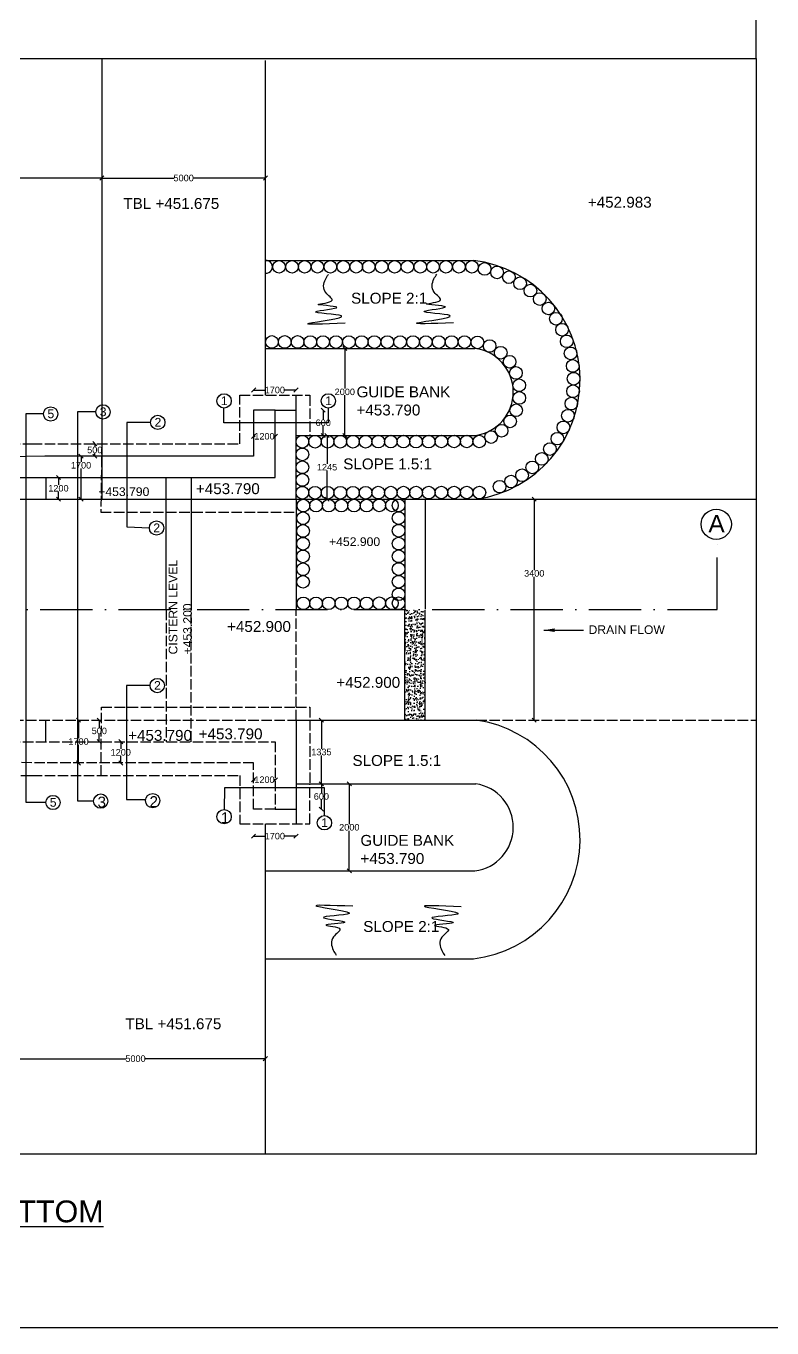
# Model space of a CAD drawing. Header units: millimetres. Extents: x 5124 to 3346086, y 2311 to 45968935.
# Drawn here: x 3296055 to 3313183, y 45924010 to 45953924 of the extents above; entities that cross this region are included whole.
import ezdxf

# ---------------------------------------------------------------- set-up
doc = ezdxf.new("R2010")
doc.units = ezdxf.units.MM
doc.header["$MEASUREMENT"] = 0
doc.linetypes.add('ACAD_ISO02W100', pattern=[15, 12, -3])
doc.linetypes.add('ACAD_ISO10W100', pattern=[18, 12, -3, 0, -3])
for name, color, linetype in [('DIMENSION', 7, 'Continuous'), ('DRAWING', 7, 'Continuous'), ('TEXT', 7, 'Continuous')]:
    doc.layers.add(name, color=color, linetype=linetype)
doc.styles.get("Standard").update_dxf_attribs({"font": 'arial.ttf', "height": 150})
doc.dimstyles.get("Standard").update_dxf_attribs({"dimtxt": 200, "dimasz": 110, "dimexe": 0.18, "dimexo": 0.0625, "dimgap": 0.09, "dimtad": 0, "dimtih": 1, "dimtoh": 1, "dimdec": 0, "dimzin": 0, "dimdsep": 46, "dimtxsty": 'Standard', "dimblk": 'OBLIQUE', "dimcen": 0.09, "dimse1": 1, "dimse2": 1, "dimadec": 0, "dimazin": 0, "dimtfac": 1, "dimtdec": 0, "dimtofl": 0, "dimtmove": 0, "dimatfit": 3, "dimfxl": 1, "dimtolj": 1, "dimtzin": 0, "dimarcsym": 0})

# ---------------------------------------------------------------- blocks, each defined once
blk = doc.blocks.new('_Oblique')
at = {"color": 0, "linetype": 'ByBlock', "lineweight": -2}
blk.add_line((-0.5, -0.5), (0.5, 0.5), dxfattribs=at)
blk = doc.blocks.new('*D78')
at = {"layer": 'Defpoints', "color": 0, "transparency": 16777216}
for p in [(3290283, 45950432), (3297794, 45950432), (3297794, 45950432)]:
    blk.add_point(p, dxfattribs=at)
at = {"layer": 'DIMENSION', "color": 0, "lineweight": -2, "transparency": 16777216}
for p, q in [((3290283, 45950432), (3293813, 45950432)), ((3297794, 45950432), (3294263, 45950432))]:
    blk.add_line(p, q, dxfattribs=at)
at = {"layer": 'DIMENSION', "color": 0, "lineweight": -2, "transparency": 16777216, "xscale": 95, "yscale": 95, "zscale": 95, "rotation": 180}
blk.add_blockref('_Oblique', (3290283, 45950432), dxfattribs=at)
at = {"layer": 'DIMENSION', "color": 0, "lineweight": -2, "transparency": 16777216, "xscale": 95, "yscale": 95, "zscale": 95}
blk.add_blockref('_Oblique', (3297794, 45950432), dxfattribs=at)
at = {"layer": 'DIMENSION', "color": 0, "transparency": 16777216, "insert": (3294038, 45950432), "char_height": 150, "attachment_point": 5}
blk.add_mtext('\\A1;6225', dxfattribs=at)
blk = doc.blocks.new('*D79')
at = {"layer": 'Defpoints', "color": 0, "transparency": 16777216}
for p in [(3297794, 45950432), (3301553, 45950432), (3301553, 45950432)]:
    blk.add_point(p, dxfattribs=at)
at = {"layer": 'TEXT', "color": 0, "lineweight": -2, "transparency": 16777216}
for p, q in [((3297794, 45950432), (3299450, 45950432)), ((3301553, 45950432), (3299898, 45950432))]:
    blk.add_line(p, q, dxfattribs=at)
at = {"layer": 'TEXT', "color": 0, "lineweight": -2, "transparency": 16777216, "xscale": 95, "yscale": 95, "zscale": 95, "rotation": 180}
blk.add_blockref('_Oblique', (3297794, 45950432), dxfattribs=at)
at = {"layer": 'TEXT', "color": 0, "lineweight": -2, "transparency": 16777216, "xscale": 95, "yscale": 95, "zscale": 95}
blk.add_blockref('_Oblique', (3301553, 45950432), dxfattribs=at)
at = {"layer": 'TEXT', "color": 0, "transparency": 16777216, "insert": (3299674, 45950432), "char_height": 150, "attachment_point": 5}
blk.add_mtext('\\A1;5000', dxfattribs=at)
blk = doc.blocks.new('*D87')
at = {"layer": 'Defpoints', "color": 0, "transparency": 16777216}
for p in [(3297318, 45944039), (3297318, 45944039), (3297318, 45943055)]:
    blk.add_point(p, dxfattribs=at)
at = {"layer": 'DIMENSION', "color": 0, "lineweight": -2, "transparency": 16777216}
for p, q in [((3297318, 45944039), (3297318, 45943908)), ((3297318, 45943055), (3297318, 45943755))]:
    blk.add_line(p, q, dxfattribs=at)
at = {"layer": 'DIMENSION', "color": 0, "lineweight": -2, "transparency": 16777216, "xscale": 95, "yscale": 95, "zscale": 95}
for p, rotation in [((3297318, 45944039), 90), ((3297318, 45943055), 270)]:
    blk.add_blockref('_Oblique', p, dxfattribs=dict(at, rotation=rotation))
at = {"layer": 'DIMENSION', "color": 0, "transparency": 16777216, "insert": (3297318, 45943831), "char_height": 150, "attachment_point": 5}
blk.add_mtext('\\A1;1700', dxfattribs=at)
blk = doc.blocks.new('*D88')
at = {"layer": 'Defpoints', "color": 0, "transparency": 16777216}
for p in [(3297634, 45944327), (3297634, 45944327), (3297634, 45944039)]:
    blk.add_point(p, dxfattribs=at)
at = {"layer": 'DIMENSION', "color": 0, "lineweight": -2, "transparency": 16777216}
for p, q in [((3297634, 45944327), (3297634, 45944260)), ((3297634, 45944039), (3297634, 45944106))]:
    blk.add_line(p, q, dxfattribs=at)
at = {"layer": 'DIMENSION', "color": 0, "lineweight": -2, "transparency": 16777216, "xscale": 95, "yscale": 95, "zscale": 95}
for p, rotation in [((3297634, 45944327), 90), ((3297634, 45944039), 270)]:
    blk.add_blockref('_Oblique', p, dxfattribs=dict(at, rotation=rotation))
at = {"layer": 'DIMENSION', "color": 0, "transparency": 16777216, "insert": (3297634, 45944183), "char_height": 150, "attachment_point": 5}
blk.add_mtext('\\A1;500', dxfattribs=at)
blk = doc.blocks.new('*D89')
at = {"layer": 'Defpoints', "color": 0, "transparency": 16777216}
for p in [(3301280, 45944498), (3301779, 45944498), (3301779, 45944498)]:
    blk.add_point(p, dxfattribs=at)
at = {"layer": 'DIMENSION', "color": 0, "lineweight": -2, "transparency": 16777216}
for p, q in [((3301280, 45944498), (3301313, 45944498)), ((3301779, 45944498), (3301746, 45944498))]:
    blk.add_line(p, q, dxfattribs=at)
at = {"layer": 'DIMENSION', "color": 0, "lineweight": -2, "transparency": 16777216, "xscale": 95, "yscale": 95, "zscale": 95, "rotation": 180}
blk.add_blockref('_Oblique', (3301280, 45944498), dxfattribs=at)
at = {"layer": 'DIMENSION', "color": 0, "lineweight": -2, "transparency": 16777216, "xscale": 95, "yscale": 95, "zscale": 95}
blk.add_blockref('_Oblique', (3301779, 45944498), dxfattribs=at)
at = {"layer": 'DIMENSION', "color": 0, "transparency": 16777216, "insert": (3301530, 45944498), "char_height": 150, "attachment_point": 5}
blk.add_mtext('\\A1;1200', dxfattribs=at)
blk = doc.blocks.new('*D90')
at = {"layer": 'Defpoints', "color": 0, "transparency": 16777216}
for p in [(3301281, 45945561), (3301281, 45945439), (3302255, 45945439)]:
    blk.add_point(p, dxfattribs=at)
at = {"layer": 'DIMENSION', "color": 0, "lineweight": -2, "transparency": 16777216}
for p, q in [((3301281, 45945561), (3301551, 45945561)), ((3302255, 45945561), (3301985, 45945561))]:
    blk.add_line(p, q, dxfattribs=at)
at = {"layer": 'DIMENSION', "color": 0, "lineweight": -2, "transparency": 16777216, "xscale": 95, "yscale": 95, "zscale": 95, "rotation": 180}
blk.add_blockref('_Oblique', (3301281, 45945561), dxfattribs=at)
at = {"layer": 'DIMENSION', "color": 0, "lineweight": -2, "transparency": 16777216, "xscale": 95, "yscale": 95, "zscale": 95}
blk.add_blockref('_Oblique', (3302255, 45945561), dxfattribs=at)
at = {"layer": 'DIMENSION', "color": 0, "transparency": 16777216, "insert": (3301768, 45945561), "char_height": 150, "attachment_point": 5}
blk.add_mtext('\\A1;1700', dxfattribs=at)
blk = doc.blocks.new('*D91')
at = {"layer": 'Defpoints', "color": 0, "transparency": 16777216}
for p in [(3302255, 45945099), (3302879, 45945099), (3302869, 45944518)]:
    blk.add_point(p, dxfattribs=at)
at = {"layer": 'DIMENSION', "color": 0, "lineweight": -2, "transparency": 16777216}
for p, q in [((3302879, 45945099), (3302879, 45944885)), ((3302879, 45944518), (3302879, 45944732))]:
    blk.add_line(p, q, dxfattribs=at)
at = {"layer": 'DIMENSION', "color": 0, "lineweight": -2, "transparency": 16777216, "xscale": 95, "yscale": 95, "zscale": 95}
for p, rotation in [((3302879, 45945099), 90), ((3302879, 45944518), 270)]:
    blk.add_blockref('_Oblique', p, dxfattribs=dict(at, rotation=rotation))
at = {"layer": 'DIMENSION', "color": 0, "transparency": 16777216, "insert": (3302879, 45944808), "char_height": 150, "attachment_point": 5}
blk.add_mtext('\\A1;600', dxfattribs=at)
blk = doc.blocks.new('*D92')
at = {"layer": 'Defpoints', "color": 0, "transparency": 16777216}
for p in [(3303375, 45946517), (3303396, 45946517), (3303396, 45944518)]:
    blk.add_point(p, dxfattribs=at)
at = {"layer": 'DIMENSION', "color": 0, "lineweight": -2, "transparency": 16777216}
for p, q in [((3303375, 45946517), (3303375, 45945594)), ((3303375, 45944518), (3303375, 45945441))]:
    blk.add_line(p, q, dxfattribs=at)
at = {"layer": 'DIMENSION', "color": 0, "lineweight": -2, "transparency": 16777216, "xscale": 95, "yscale": 95, "zscale": 95}
for p, rotation in [((3303375, 45946517), 90), ((3303375, 45944518), 270)]:
    blk.add_blockref('_Oblique', p, dxfattribs=dict(at, rotation=rotation))
at = {"layer": 'DIMENSION', "color": 0, "transparency": 16777216, "insert": (3303375, 45945518), "char_height": 150, "attachment_point": 5}
blk.add_mtext('\\A1;2000', dxfattribs=at)
blk = doc.blocks.new('*D93')
at = {"layer": 'Defpoints', "color": 0, "transparency": 16777216}
for p in [(3302843, 45944518), (3302967, 45944518), (3302843, 45943055)]:
    blk.add_point(p, dxfattribs=at)
at = {"layer": 'DIMENSION', "color": 0, "lineweight": -2, "transparency": 16777216}
for p, q in [((3302967, 45944518), (3302967, 45943863)), ((3302967, 45943055), (3302967, 45943710))]:
    blk.add_line(p, q, dxfattribs=at)
at = {"layer": 'DIMENSION', "color": 0, "lineweight": -2, "transparency": 16777216, "xscale": 95, "yscale": 95, "zscale": 95}
for p, rotation in [((3302967, 45944518), 90), ((3302967, 45943055), 270)]:
    blk.add_blockref('_Oblique', p, dxfattribs=dict(at, rotation=rotation))
at = {"layer": 'DIMENSION', "color": 0, "transparency": 16777216, "insert": (3302967, 45943787), "char_height": 150, "attachment_point": 5}
blk.add_mtext('\\A1;1245', dxfattribs=at)
blk = doc.blocks.new('*D94')
at = {"layer": 'Defpoints', "color": 0, "transparency": 16777216}
for p in [(3307725, 45943055), (3307725, 45937975), (3307725, 45937975)]:
    blk.add_point(p, dxfattribs=at)
at = {"layer": 'DIMENSION', "color": 0, "lineweight": -2, "transparency": 16777216}
for p, q in [((3307725, 45943055), (3307725, 45941425)), ((3307725, 45937975), (3307725, 45941272))]:
    blk.add_line(p, q, dxfattribs=at)
at = {"layer": 'DIMENSION', "color": 0, "lineweight": -2, "transparency": 16777216, "xscale": 95, "yscale": 95, "zscale": 95}
for p, rotation in [((3307725, 45943055), 90), ((3307725, 45937975), 270)]:
    blk.add_blockref('_Oblique', p, dxfattribs=dict(at, rotation=rotation))
at = {"layer": 'DIMENSION', "color": 0, "transparency": 16777216, "insert": (3307725, 45941348), "char_height": 150, "attachment_point": 5}
blk.add_mtext('\\A1;3400', dxfattribs=at)
blk = doc.blocks.new('*D95')
at = {"layer": 'Defpoints', "color": 0, "transparency": 16777216}
for p in [(3297018, 45937975), (3297018, 45937480), (3297737, 45937480)]:
    blk.add_point(p, dxfattribs=at)
at = {"layer": 'DIMENSION', "color": 0, "lineweight": -2, "transparency": 16777216}
for p, q in [((3297737, 45937975), (3297737, 45937804)), ((3297737, 45937480), (3297737, 45937651))]:
    blk.add_line(p, q, dxfattribs=at)
at = {"layer": 'DIMENSION', "color": 0, "lineweight": -2, "transparency": 16777216, "xscale": 95, "yscale": 95, "zscale": 95}
for p, rotation in [((3297737, 45937975), 90), ((3297737, 45937480), 270)]:
    blk.add_blockref('_Oblique', p, dxfattribs=dict(at, rotation=rotation))
at = {"layer": 'DIMENSION', "color": 0, "transparency": 16777216, "insert": (3297737, 45937728), "char_height": 150, "attachment_point": 5}
blk.add_mtext('\\A1;500', dxfattribs=at)
blk = doc.blocks.new('*D96')
at = {"layer": 'Defpoints', "color": 0, "transparency": 16777216}
for p in [(3297260, 45937975), (3297260, 45936991), (3297260, 45936991)]:
    blk.add_point(p, dxfattribs=at)
at = {"layer": 'DIMENSION', "color": 0, "lineweight": -2, "transparency": 16777216}
for p, q in [((3297260, 45937975), (3297260, 45937560)), ((3297260, 45936991), (3297260, 45937406))]:
    blk.add_line(p, q, dxfattribs=at)
at = {"layer": 'DIMENSION', "color": 0, "lineweight": -2, "transparency": 16777216, "xscale": 95, "yscale": 95, "zscale": 95}
for p, rotation in [((3297260, 45937975), 90), ((3297260, 45936991), 270)]:
    blk.add_blockref('_Oblique', p, dxfattribs=dict(at, rotation=rotation))
at = {"layer": 'DIMENSION', "color": 0, "transparency": 16777216, "insert": (3297260, 45937483), "char_height": 150, "attachment_point": 5}
blk.add_mtext('\\A1;1700', dxfattribs=at)
blk = doc.blocks.new('*D97')
at = {"layer": 'Defpoints', "color": 0, "transparency": 16777216}
for p in [(3301280, 45936606), (3301779, 45936606), (3301779, 45936606)]:
    blk.add_point(p, dxfattribs=at)
at = {"layer": 'TEXT', "color": 0, "lineweight": -2, "transparency": 16777216}
for p, q in [((3301280, 45936606), (3301313, 45936606)), ((3301779, 45936606), (3301746, 45936606))]:
    blk.add_line(p, q, dxfattribs=at)
at = {"layer": 'TEXT', "color": 0, "lineweight": -2, "transparency": 16777216, "xscale": 95, "yscale": 95, "zscale": 95, "rotation": 180}
blk.add_blockref('_Oblique', (3301280, 45936606), dxfattribs=at)
at = {"layer": 'TEXT', "color": 0, "lineweight": -2, "transparency": 16777216, "xscale": 95, "yscale": 95, "zscale": 95}
blk.add_blockref('_Oblique', (3301779, 45936606), dxfattribs=at)
at = {"layer": 'TEXT', "color": 0, "transparency": 16777216, "insert": (3301530, 45936606), "char_height": 150, "attachment_point": 5}
blk.add_mtext('\\A1;1200', dxfattribs=at)
blk = doc.blocks.new('*D98')
at = {"layer": 'Defpoints', "color": 0, "transparency": 16777216}
for p in [(3301280, 45935931), (3302255, 45935931), (3302255, 45935310)]:
    blk.add_point(p, dxfattribs=at)
at = {"layer": 'DIMENSION', "color": 0, "lineweight": -2, "transparency": 16777216}
for p, q in [((3301280, 45935310), (3301551, 45935310)), ((3302255, 45935310), (3301984, 45935310))]:
    blk.add_line(p, q, dxfattribs=at)
at = {"layer": 'DIMENSION', "color": 0, "lineweight": -2, "transparency": 16777216, "xscale": 95, "yscale": 95, "zscale": 95, "rotation": 180}
blk.add_blockref('_Oblique', (3301280, 45935310), dxfattribs=at)
at = {"layer": 'DIMENSION', "color": 0, "lineweight": -2, "transparency": 16777216, "xscale": 95, "yscale": 95, "zscale": 95}
blk.add_blockref('_Oblique', (3302255, 45935310), dxfattribs=at)
at = {"layer": 'DIMENSION', "color": 0, "transparency": 16777216, "insert": (3301768, 45935310), "char_height": 150, "attachment_point": 5}
blk.add_mtext('\\A1;1700', dxfattribs=at)
blk = doc.blocks.new('*D99')
at = {"layer": 'Defpoints', "color": 0, "transparency": 16777216}
for p in [(3302255, 45936512), (3302837, 45936512), (3302255, 45935931)]:
    blk.add_point(p, dxfattribs=at)
at = {"layer": 'DIMENSION', "color": 0, "lineweight": -2, "transparency": 16777216}
for p, q in [((3302837, 45936512), (3302837, 45936298)), ((3302837, 45935931), (3302837, 45936145))]:
    blk.add_line(p, q, dxfattribs=at)
at = {"layer": 'DIMENSION', "color": 0, "lineweight": -2, "transparency": 16777216, "xscale": 95, "yscale": 95, "zscale": 95}
for p, rotation in [((3302837, 45936512), 90), ((3302837, 45935931), 270)]:
    blk.add_blockref('_Oblique', p, dxfattribs=dict(at, rotation=rotation))
at = {"layer": 'DIMENSION', "color": 0, "transparency": 16777216, "insert": (3302837, 45936222), "char_height": 150, "attachment_point": 5}
blk.add_mtext('\\A1;600', dxfattribs=at)
blk = doc.blocks.new('*D100')
at = {"layer": 'Defpoints', "color": 0, "transparency": 16777216}
for p in [(3302837, 45937975), (3302837, 45937975), (3302837, 45936512)]:
    blk.add_point(p, dxfattribs=at)
at = {"layer": 'DIMENSION', "color": 0, "lineweight": -2, "transparency": 16777216}
for p, q in [((3302837, 45937975), (3302837, 45937320)), ((3302837, 45936512), (3302837, 45937167))]:
    blk.add_line(p, q, dxfattribs=at)
at = {"layer": 'DIMENSION', "color": 0, "lineweight": -2, "transparency": 16777216, "xscale": 95, "yscale": 95, "zscale": 95}
for p, rotation in [((3302837, 45937975), 90), ((3302837, 45936512), 270)]:
    blk.add_blockref('_Oblique', p, dxfattribs=dict(at, rotation=rotation))
at = {"layer": 'DIMENSION', "color": 0, "transparency": 16777216, "insert": (3302837, 45937243), "char_height": 150, "attachment_point": 5}
blk.add_mtext('\\A1;1335', dxfattribs=at)
blk = doc.blocks.new('*D101')
at = {"layer": 'Defpoints', "color": 0, "transparency": 16777216}
for p in [(3303478, 45936512), (3303653, 45936512), (3303497, 45934513)]:
    blk.add_point(p, dxfattribs=at)
at = {"layer": 'DIMENSION', "color": 0, "lineweight": -2, "transparency": 16777216}
for p, q in [((3303478, 45936512), (3303478, 45935589)), ((3303478, 45934513), (3303478, 45935436))]:
    blk.add_line(p, q, dxfattribs=at)
at = {"layer": 'DIMENSION', "color": 0, "lineweight": -2, "transparency": 16777216, "xscale": 95, "yscale": 95, "zscale": 95}
for p, rotation in [((3303478, 45936512), 90), ((3303478, 45934513), 270)]:
    blk.add_blockref('_Oblique', p, dxfattribs=dict(at, rotation=rotation))
at = {"layer": 'DIMENSION', "color": 0, "transparency": 16777216, "insert": (3303478, 45935513), "char_height": 150, "attachment_point": 5}
blk.add_mtext('\\A1;2000', dxfattribs=at)
blk = doc.blocks.new('*D119')
at = {"layer": 'Defpoints', "color": 0, "transparency": 16777216}
for p in [(3295588, 45930197), (3301549, 45930197), (3301549, 45930197)]:
    blk.add_point(p, dxfattribs=at)
at = {"layer": 'DIMENSION', "color": 0, "lineweight": -2, "transparency": 16777216}
for p, q in [((3295588, 45930197), (3298345, 45930197)), ((3301549, 45930197), (3298793, 45930197))]:
    blk.add_line(p, q, dxfattribs=at)
at = {"layer": 'DIMENSION', "color": 0, "lineweight": -2, "transparency": 16777216, "xscale": 95, "yscale": 95, "zscale": 95, "rotation": 180}
blk.add_blockref('_Oblique', (3295588, 45930197), dxfattribs=at)
at = {"layer": 'DIMENSION', "color": 0, "lineweight": -2, "transparency": 16777216, "xscale": 95, "yscale": 95, "zscale": 95}
blk.add_blockref('_Oblique', (3301549, 45930197), dxfattribs=at)
at = {"layer": 'DIMENSION', "color": 0, "transparency": 16777216, "insert": (3298569, 45930197), "char_height": 150, "attachment_point": 5}
blk.add_mtext('\\A1;5000', dxfattribs=at)
blk = doc.blocks.new('*D120')
at = {"layer": 'Defpoints', "color": 0, "transparency": 16777216}
for p in [(3296799, 45943550), (3296799, 45943550), (3296799, 45943055)]:
    blk.add_point(p, dxfattribs=at)
at = {"layer": 'DIMENSION', "color": 0, "lineweight": -2, "transparency": 16777216}
for p, q in [((3296799, 45943550), (3296799, 45943379)), ((3296799, 45943055), (3296799, 45943226))]:
    blk.add_line(p, q, dxfattribs=at)
at = {"layer": 'DIMENSION', "color": 0, "lineweight": -2, "transparency": 16777216, "xscale": 95, "yscale": 95, "zscale": 95}
for p, rotation in [((3296799, 45943550), 90), ((3296799, 45943055), 270)]:
    blk.add_blockref('_Oblique', p, dxfattribs=dict(at, rotation=rotation))
at = {"layer": 'DIMENSION', "color": 0, "transparency": 16777216, "insert": (3296799, 45943303), "char_height": 150, "attachment_point": 5}
blk.add_mtext('\\A1;1200', dxfattribs=at)
blk = doc.blocks.new('*D122')
at = {"layer": 'Defpoints', "color": 0, "transparency": 16777216}
for p in [(3298096, 45937480), (3298096, 45936991), (3298230, 45936991)]:
    blk.add_point(p, dxfattribs=at)
at = {"layer": 'TEXT', "color": 0, "lineweight": -2, "transparency": 16777216}
for p, q in [((3298230, 45937480), (3298230, 45937313)), ((3298230, 45936991), (3298230, 45937159))]:
    blk.add_line(p, q, dxfattribs=at)
at = {"layer": 'TEXT', "color": 0, "lineweight": -2, "transparency": 16777216, "xscale": 95, "yscale": 95, "zscale": 95}
for p, rotation in [((3298230, 45937480), 90), ((3298230, 45936991), 270)]:
    blk.add_blockref('_Oblique', p, dxfattribs=dict(at, rotation=rotation))
at = {"layer": 'TEXT', "color": 0, "transparency": 16777216, "insert": (3298230, 45937236), "char_height": 150, "attachment_point": 5}
blk.add_mtext('\\A1;1200', dxfattribs=at)

msp = doc.modelspace()

# ---------------------------------------------------------------- hatches: boundary and pattern name
at = {"layer": 'TEXT'}
h = msp.add_hatch(dxfattribs=at)
h.set_pattern_fill('AR-CONC', color=256, scale=25, style=0)
h.set_pattern_definition([(50, (0, 0), (179.31504565, -15.68803375), [18.75, -206.25]), (355, (0, 0), (-34.6878334, 188.0480334), [15, -165]), (100.4514, (14.94, -1.3), (144.6273454, 172.3598855), [15.9350475, -175.285528]), (46.1842, (0, 50), (266.8102622, -41.3797536), [28.125, -309.375]), (96.6356, (22.23, 46.55), (233.6656764, 243.5294677), [23.902572, -262.92825]), (351.1842, (0, 50), (233.6654863, 243.5296502), [22.5, -247.5]), (21, (25, 37.5), (149.22676303, -100.65472267), [18.75, -206.25]), (326, (25, 37.5), (60.828833, 181.28751126), [15, -165]), (71.4514, (37.44, 29.11), (210.05565715, 80.6326242), [15.9350475, -175.285528]), (37.5, (0, 0), (3.03996383, 83.22346346), [0, -163, 0, -167.5, 0, -165.625]), (7.5, (0, 0), (65.76738436, 98.60292797), [0, -95.5, 0, -159.25, 0, -63.125]), (327.5, (-55.75, 0), (133.45560904, -5.63871793), [0, -62.5, 0, -195, 0, -258.75]), (317.5, (-80.75, 0), (145.79654234, 25.02624558), [0, -81.25, 0, -129.5, 0, -183.75])])
h.paths.add_polyline_path([(3305219.4, 45940503.8), (3304755.1, 45940503.8), (3304755.1, 45937974.6), (3305219.4, 45937974.6)])

# ---------------------------------------------------------------- linework, layer by layer
at = {"layer": 'DIMENSION'}
for p, q in [((3298915.2, 45944817.2), (3298366.8, 45944817.2)), ((3298366.8, 45944817.2), (3298366.8, 45942418.8)), ((3298366.8, 45942418.8), (3298886.8, 45942397.9))]:
    msp.add_line(p, q, dxfattribs=at)
for points in [[(3312823.9, 45953181.5), (3312823.9, 45967422.7), (3264670.7, 45967422.7), (3264670.7, 45953189.9)], [(3296508.9, 45936082.8), (3296057.4, 45936082.8), (3296057.4, 45945019.3), (3296455.8, 45945019.3)], [(3297656.5, 45945058.5), (3297234.2, 45945058.5), (3297234.2, 45936124.6), (3297603.2, 45936124.6)], [(3302996.3, 45945146.4), (3302996.3, 45944806.8), (3300593.3, 45944806.8), (3300599.5, 45945146.6)], [(3298903.5, 45938770.8), (3298360.1, 45938770.8), (3298360.1, 45936153.1), (3298786.4, 45936153.1)], [(3302906.7, 45935780.9), (3302906.7, 45936418.2), (3300610.6, 45936418.2), (3300605.2, 45935921.2)]]:
    msp.add_lwpolyline(points, dxfattribs=at)
for centre, radius in [((3300602.5, 45945310.9), 164.4), ((3302996.3, 45945310.7), 164.4), ((3296620.2, 45945010.8), 164.4), ((3297820.9, 45945058.5), 164.4), ((3299079.6, 45944817.2), 164.4), ((3299051.1, 45942391.2), 164.4), ((3311904.9, 45942476.1), 347.7), ((3299067.9, 45938770.8), 164.4), ((3296673.3, 45936083.2), 164.4), ((3302906.7, 45935616.5), 164.4)]:
    msp.add_circle(centre, radius, dxfattribs=at)
at = {"layer": 'DRAWING'}
msp.add_line((3302255.3, 45944518), (3302255.3, 45945439.2), dxfattribs=at)
msp.add_lwpolyline([(3264109.7, 45968935), (3345870.9, 45968935), (3345870.9, 45924009.6), (3264109.7, 45924009.6)], close=True, dxfattribs=at)
for points in [[(3290282.7, 45953181.5), (3312823.9, 45953181.5), (3312823.9, 45928005), (3264670.7, 45928005), (3264670.7, 45953189.9), (3290282.7, 45953181.5)], [(3297794.1, 45953181.5), (3297794.1, 45943055.5)], [(3301553.3, 45945439.2), (3301553.3, 45948536.9), (3301553.3, 45953135.1)], [(3290282.7, 45943549.6), (3301779.4, 45943549.6), (3301779.4, 45945098.9), (3301279.8, 45945098.9), (3301279.8, 45944038.8), (3296489.4, 45944038.8), (3290282.7, 45943930.7)], [(3301779.4, 45945098.9), (3302255.3, 45945098.9)], [(3302255.3, 45943055.5), (3302255.3, 45944518), (3306379.9, 45944518)], [(3296508.9, 45943549.6), (3296508.9, 45943055.5)], [(3299275, 45940515), (3299275, 45943549.6)], [(3299843, 45943549.6), (3299843, 45940508.1)], [(3283458.8, 45940515), (3283458.8, 45943055.5), (3302255.3, 45943055.5), (3302255.3, 45940515)], [(3302255.3, 45943055.5), (3304755.1, 45943055.5), (3304755.1, 45940515)], [(3304755.1, 45943055.5), (3306394.9, 45943055.5)], [(3305219.4, 45943055.5), (3305219.4, 45940526.3)], [(3306394.9, 45943055.5), (3312823.9, 45943055.5)], [(3296508.9, 45937480.5), (3296508.9, 45937974.6)], [(3302255.3, 45937974.6), (3302255.3, 45936512.1), (3306379.9, 45936512.1)], [(3302255.3, 45936512.1), (3302255.3, 45935590.9)], [(3301779.4, 45935931.2), (3302255.3, 45935931.2)], [(3301549.4, 45935590.9), (3301549.4, 45932603.3), (3301549.4, 45928005)], [(3301549.4, 45934513.1), (3306362.3, 45934513.1)], [(3301549.4, 45932493.2), (3306330.2, 45932493.2)]]:
    msp.add_lwpolyline(points, dxfattribs=at)
at = {"layer": 'DRAWING', "linetype": 'ACAD_ISO02W100', "ltscale": 20}
for points in [[(3290282.7, 45944236.2), (3296183.1, 45944327), (3300963.9, 45944327), (3300963.9, 45945439.2), (3302568.6, 45945439.2), (3302568.6, 45944518)], [(3297794.1, 45944327), (3297772.8, 45942754), (3302255.3, 45942754)], [(3283458.8, 45940515), (3283458.8, 45937974.6), (3302255.3, 45937974.6), (3302255.3, 45940515)], [(3299275, 45940515), (3299275, 45937480.5)], [(3299843, 45937480.5), (3299843, 45940521.9)], [(3297778.8, 45936703.1), (3297787.6, 45938276.1), (3302255.3, 45938276.1)], [(3302255.3, 45938276.1), (3302568.6, 45938276.1), (3302568.6, 45936512.1)], [(3306394.9, 45937974.6), (3312823.9, 45937974.6)], [(3290282.7, 45937480.5), (3301779.4, 45937480.5), (3301779.4, 45935931.2), (3301279.8, 45935931.2), (3301279.8, 45936991.3), (3296489.4, 45936991.3), (3290282.7, 45937099.4)], [(3290239.8, 45936793.9), (3296183.1, 45936703.1), (3300963.9, 45936703.1), (3300963.9, 45935590.9), (3302568.6, 45935590.9), (3302568.6, 45936512.1)]]:
    msp.add_lwpolyline(points, dxfattribs=at)
at = {"layer": 'DRAWING', "linetype": 'ACAD_ISO10W100', "ltscale": 100}
msp.add_lwpolyline([(3265779.2, 45940515), (3311922.8, 45940515), (3311922.8, 45942128.8)], dxfattribs=at)
at = {"layer": 'DRAWING'}
for centre in [(3308222.1, 45947198.9), (3308365.2, 45946946.9), (3308472.6, 45946679.4), (3308559.4, 45946401.9), (3308608.8, 45946114), (3308629.3, 45945820.9), (3307381.1, 45945379.1), (3308616.9, 45945531.5), (3307309.8, 45945095.7), (3308576.9, 45945249.5), (3307172.2, 45944840.4), (3308498.7, 45944970.5), (3306974.4, 45944625.6), (3308393.4, 45944703.2), (3302400.4, 45944372.9), (3302690.6, 45944372.9), (3302980.9, 45944372.9), (3303271.1, 45944372.9), (3303561.3, 45944372.9), (3303851.5, 45944372.9), (3304141.8, 45944375.9), (3304432, 45944375.9), (3304722.3, 45944375.9), (3305012.5, 45944375.9), (3305302.7, 45944375.9), (3305593, 45944378.5), (3305883.2, 45944378.5), (3306173.4, 45944378.5), (3306463.6, 45944378.5), (3306735.3, 45944479), (3308083.4, 45944203.2), (3308256.2, 45944443.1), (3302400.4, 45944081), (3307895.9, 45943978), (3302400.4, 45943786.8), (3307444.6, 45943602.5), (3307678.5, 45943783.5), (3302400.4, 45943494.8), (3306930.3, 45943340.7), (3307193.7, 45943458.6), (3302400.4, 45943200.6), (3302690.6, 45943200.6), (3302980.9, 45943200.6), (3303271.1, 45943200.6), (3303561.3, 45943200.6), (3303851.5, 45943200.6), (3304141.8, 45943203.6), (3304432, 45943203.6), (3304722.3, 45943203.6), (3305012.5, 45943203.6), (3305302.7, 45943203.6), (3305593, 45943206.3), (3305883.2, 45943206.3), (3306173.4, 45943206.3), (3306464.7, 45943206), (3302425.2, 45942906.4), (3302715.5, 45942906.4), (3303005.7, 45942906.4), (3303295.9, 45942906.4), (3303586.1, 45942906.4), (3303876.4, 45942906.4), (3304166.6, 45942909.4), (3304456.8, 45942909.4), (3304610, 45942909.4), (3302415.6, 45942616.2), (3304610, 45942619.2), (3302415.6, 45942324.3), (3304610, 45942327.3), (3302415.6, 45942030), (3304610, 45942033), (3302415.6, 45941738.1), (3304610, 45941741), (3302415.6, 45941443.9), (3304610, 45941446.9), (3302415.6, 45941153.7), (3304610, 45941156.6)]:
    msp.add_circle(centre, 145.1, dxfattribs=at)
for centre, radius, start, end in [((3306014, 45945792.1), 2763, 277.92413, 83.42874), ((3306235.4, 45945516.3), 1008.7, 278.23243, 82.77744), ((3306014, 45935238), 2763, 276.57126, 82.07587), ((3306235.4, 45935513.8), 1008.7, 277.22256, 81.76757)]:
    msp.add_arc(centre, radius, start, end, dxfattribs=at)
for points in [[(3303558.9, 45933699.1), (3302735.8, 45933699.1), (3303476.6, 45933530.9), (3302885.2, 45933435.4), (3303372.1, 45933331), (3302942, 45933265.3), (3303261.6, 45933172.8), (3303115.2, 45932996.8), (3303109.4, 45932691.2), (3303178.1, 45932577.8)], [(3306049.9, 45933689.5), (3305226.8, 45933689.5), (3305967.7, 45933521.3), (3305376.3, 45933425.9), (3305863.1, 45933321.4), (3305433, 45933255.8), (3305752.6, 45933163.3), (3305606.3, 45932987.3), (3305600.4, 45932681.6), (3305669.2, 45932568.3)]]:
    msp.add_spline(points, degree=3, dxfattribs=at)
at = {"layer": 'TEXT'}
msp.add_line((3301553.3, 45946517), (3306362.3, 45946517), dxfattribs=at)
for points in [[(3301553.3, 45948536.9), (3306330.2, 45948536.9)], [(3302255.3, 45937974.6), (3304755.1, 45937974.6), (3304755.1, 45940515)], [(3305219.4, 45937974.6), (3305219.4, 45940503.8)], [(3304755.1, 45937974.6), (3306394.9, 45937974.6)]]:
    msp.add_lwpolyline(points, dxfattribs=at)
for centre, radius in [((3301865.8, 45948391.9), 145.1), ((3302162.8, 45948391.9), 145.1), ((3302453, 45948391.9), 145.1), ((3302747.7, 45948391.9), 145.1), ((3303044.7, 45948391.9), 145.1), ((3303339.1, 45948391.9), 145.1), ((3303636.1, 45948391.9), 145.1), ((3303925.6, 45948391.9), 145.1), ((3304222.5, 45948391.9), 145.1), ((3304517, 45948391.9), 145.1), ((3304813.9, 45948391.9), 145.1), ((3305106.7, 45948391.9), 145.1), ((3305403.6, 45948391.9), 145.1), ((3305698.1, 45948391.9), 145.1), ((3305995, 45948391.9), 145.1), ((3306295.6, 45948391.9), 145.1), ((3306586.2, 45948344.3), 145.1), ((3306870.3, 45948264.1), 145.1), ((3307141.8, 45948153.5), 145.1), ((3307399.2, 45948013.3), 145.1), ((3307636.1, 45947846.5), 145.1), ((3307852.5, 45947650.5), 145.1), ((3308050.1, 45947434), 145.1), ((3301699.8, 45946666.4), 145.1), ((3301994.5, 45946666.4), 145.1), ((3302291.4, 45946666.4), 145.1), ((3302581.6, 45946662.1), 145.1), ((3302876.3, 45946662.1), 145.1), ((3303173.3, 45946662.1), 145.1), ((3303467.7, 45946662.1), 145.1), ((3303764.6, 45946662.1), 145.1), ((3304054.2, 45946662.1), 145.1), ((3304351.1, 45946662.1), 145.1), ((3304645.6, 45946662.1), 145.1), ((3304942.5, 45946662.1), 145.1), ((3305235.3, 45946662.1), 145.1), ((3305532.2, 45946662.1), 145.1), ((3305826.7, 45946662.1), 145.1), ((3306123.6, 45946662.1), 145.1), ((3306421.4, 45946655.1), 145.1), ((3306701.6, 45946572.2), 145.1), ((3306955.3, 45946418), 145.1), ((3307159, 45946209.6), 145.1), ((3307303.2, 45945952.7), 145.1), ((3307379.4, 45945670.8), 145.1), ((3302425.2, 45940660.1), 145.1), ((3302715.5, 45940660.1), 145.1), ((3303005.7, 45940660.1), 145.1), ((3303295.9, 45940660.1), 145.1), ((3303586.1, 45940660.1), 145.1), ((3303876.4, 45940660.1), 145.1), ((3304166.6, 45940663.1), 145.1), ((3304456.8, 45940663.1), 145.1), ((3304610, 45940866.4), 145.1), ((3304610, 45940663.1), 145.1), ((3297770, 45936114.5), 164.4), ((3298963.8, 45936125.6), 164.4), ((3300603.4, 45935756.8), 164.4)]:
    msp.add_circle(centre, radius, dxfattribs=at)
msp.add_arc((3301571.1, 45948391.9), 145.1, 262.96321, 97.03679, dxfattribs=at)
for points in [[(3303379.9, 45947095.9), (3302556.9, 45947095.9), (3303297.7, 45947264.1), (3302706.3, 45947359.6), (3303193.2, 45947464), (3302763, 45947529.6), (3303082.6, 45947622.1), (3302936.3, 45947798.1), (3302930.5, 45948103.8), (3302999.2, 45948217.2)], [(3305871, 45947105.4), (3305047.9, 45947105.4), (3305788.8, 45947273.6), (3305197.4, 45947369.1), (3305684.2, 45947473.5), (3305254.1, 45947539.1), (3305573.7, 45947631.6), (3305427.3, 45947807.7), (3305421.5, 45948113.3), (3305490.2, 45948226.7)]]:
    msp.add_spline(points, degree=3, dxfattribs=at)

# ---------------------------------------------------------------- texts
at = {"layer": 'TEXT', "color": 7}
msp.add_text('%%UHALF PLAN AT TOP AND HALF PLAN AT BOTTOM', height=501.297, dxfattribs=at).set_placement((3281340.3, 45926437.6))
at = {"layer": 'TEXT', "attachment_point": 1}
for s, insert, char_height, width in [('TBL +451.675', (3298288.7, 45949972.4), 250, 2756.689), (' +452.983', (3308858.3, 45950000.3), 250, 2756.689), ('SLOPE 2:1', (3303519.2, 45947795.6), 250, 2756.689), ('GUIDE BANK +453.790', (3303643.2, 45945643.3), 250, 2756.689), ('1', (3300529, 45945413.9), 200, 4502.224), ('1', (3302922.8, 45945413.7), 200, 4502.224), ('5', (3296546.7, 45945113.8), 200, 4502.224), ('3', (3297747.4, 45945161.5), 200, 4502.224), ('2', (3299006.1, 45944920.2), 200, 4502.224), ('SLOPE 1.5:1', (3303338.6, 45943988), 250, 2756.689), ('+453.790', (3297713.4, 45943325.2), 200, 4502.224), ('+453.790', (3299956.1, 45943418.9), 250, 2756.689), ('A', (3311725.3, 45942690.8), 400, 377.806), ('2', (3298977.6, 45942494.2), 200, 4502.224), ('+452.900', (3303013.4, 45942176.5), 200, 4502.224), ('+452.900', (3300671.3, 45940252.8), 250, 2756.689), ('DRAIN FLOW', (3308971.5, 45940154.4), 200, 4502.224), ('+452.900', (3303180, 45938968.3), 250, 2756.689), ('2', (3298994.4, 45938873.8), 200, 4502.224), ('+453.790', (3298399.1, 45937750.2), 250, 2756.689), ('+453.790', (3300018.6, 45937785.3), 250, 2756.689), ('SLOPE 1.5:1', (3303550.4, 45937173.6), 250, 2756.689), ('5', (3296599.8, 45936186.2), 200, 4502.224), ('3', (3297696.6, 45936217.5), 250, 2756.689), ('2', (3298890.3, 45936228.6), 250, 2756.689), ('1', (3300530, 45935859.8), 250, 2756.689), ('1', (3302833.2, 45935719.5), 200, 4502.224), ('GUIDE BANK +453.790', (3303733.4, 45935337.9), 250, 2756.689), ('SLOPE 2:1', (3303797.8, 45933359.4), 250, 2756.689), ('TBL +451.675', (3298336.2, 45931124.8), 250, 2756.689)]:
    msp.add_mtext(s, dxfattribs=dict(at, insert=insert, char_height=char_height, width=width))
at = {"layer": 'TEXT', "insert": (3299330.5, 45939485.2), "char_height": 200, "width": 2319.634, "attachment_point": 1, "rotation": 90}
msp.add_mtext('CISTERN LEVEL +453.200', dxfattribs=at)

# ---------------------------------------------------------------- dimensions: what is measured, and where the dimension line sits
at = {"layer": 'DIMENSION'}
for base, p1, p2, text, picture, middle in [((3297794.1, 45950432.5), (3290282.7, 45950432.5), (3297794.1, 45950432.5), '6225', '*D78', (3294038.4, 45950432.5)), ((3301280.8, 45945560.6), (3302255.3, 45945439.2), (3301280.8, 45945439.2), '1700', '*D90', (3301768.1, 45945560.6)), ((3301779.4, 45944498.4), (3301279.8, 45944498.4), (3301779.4, 45944498.4), '1200', '*D89', (3301529.6, 45944498.4)), ((3301549.4, 45930196.8), (3295588.4, 45930196.8), (3301549.4, 45930196.8), '5000', '*D119', (3298568.9, 45930196.8))]:
    dim = msp.add_linear_dim(base=base, p1=p1, p2=p2, text=text, dimstyle='Standard', override={"dimtxt": 150, "dimasz": 95, "dimarcsym": 1}, dxfattribs=at)
    dim.commit()
    dim.dimension.update_dxf_attribs({"geometry": picture, "text_midpoint": middle})
for base, p1, p2, text, picture, middle in [((3303375.1, 45946517), (3303396, 45944518), (3303396, 45946517), '2000', '*D92', (3303375.1, 45945517.5)), ((3302879.4, 45945098.9), (3302869.1, 45944518), (3302255.3, 45945098.9), '600', '*D91', (3302879.4, 45944808.4)), ((3297634.2, 45944327), (3297634.2, 45944038.8), (3297634.2, 45944327), '500', '*D88', (3297634.2, 45944182.9)), ((3302966.6, 45944518), (3302843, 45943055.5), (3302843, 45944518), '1245', '*D93', (3302966.6, 45943786.8)), ((3296798.7, 45943549.6), (3296798.7, 45943055.5), (3296798.7, 45943549.6), '1200', '*D120', (3296798.7, 45943302.5)), ((3297737.3, 45937480.5), (3297017.5, 45937974.6), (3297017.5, 45937480.5), '500', '*D95', (3297737.3, 45937727.5)), ((3297260.2, 45936991.3), (3297260.2, 45937974.6), (3297260.2, 45936991.3), '1700', '*D96', (3297260.2, 45937482.9)), ((3302836.8, 45937974.6), (3302836.8, 45936512.1), (3302836.8, 45937974.6), '1335', '*D100', (3302836.8, 45937243.3)), ((3302836.8, 45936512.1), (3302255.3, 45935931.2), (3302255.3, 45936512.1), '600', '*D99', (3302836.8, 45936221.6))]:
    dim = msp.add_linear_dim(base=base, p1=p1, p2=p2, angle=90, text=text, dimstyle='Standard', override={"dimtxt": 150, "dimasz": 95, "dimarcsym": 1}, dxfattribs=at)
    dim.commit()
    dim.dimension.update_dxf_attribs({"geometry": picture, "text_midpoint": middle})
for base, p1, p2, text, picture, middle in [((3297318.2, 45944038.8), (3297318.2, 45943055.5), (3297318.2, 45944038.8), '1700', '*D87', (3297318.2, 45943831.3)), ((3307725.1, 45937974.6), (3307725.1, 45943055.5), (3307725.1, 45937974.6), '3400', '*D94', (3307725.1, 45941348.3)), ((3303478, 45936512.1), (3303496.6, 45934513.1), (3303653.1, 45936512.1), '2000', '*D101', (3303478, 45935512.6))]:
    dim = msp.add_linear_dim(base=base, p1=p1, p2=p2, angle=90, text=text, dimstyle='Standard', override={"dimtxt": 150, "dimasz": 95, "dimarcsym": 1}, dxfattribs=at)
    dim.commit()
    dim.dimension.update_dxf_attribs({"geometry": picture, "text_midpoint": middle, "dimtype": 160})
dim = msp.add_linear_dim(base=(3302255.3, 45935309.7), p1=(3301279.8, 45935931.2), p2=(3302255.3, 45935931.2), text='1700', dimstyle='Standard', override={"dimtxt": 150, "dimasz": 95, "dimarcsym": 1}, dxfattribs=at)
dim.commit()
dim.dimension.update_dxf_attribs({"geometry": '*D98', "text_midpoint": (3301767.6, 45935309.7), "dimtype": 160})
at = {"layer": 'TEXT'}
for base, p1, p2, text, picture, middle in [((3301553.3, 45950432.5), (3297794.1, 45950432.5), (3301553.3, 45950432.5), '5000', '*D79', (3299673.7, 45950432.5)), ((3301779.4, 45936605.8), (3301279.8, 45936605.8), (3301779.4, 45936605.8), '1200', '*D97', (3301529.6, 45936605.8))]:
    dim = msp.add_linear_dim(base=base, p1=p1, p2=p2, text=text, dimstyle='Standard', override={"dimtxt": 150, "dimasz": 95, "dimarcsym": 1}, dxfattribs=at)
    dim.commit()
    dim.dimension.update_dxf_attribs({"geometry": picture, "text_midpoint": middle})
dim = msp.add_linear_dim(base=(3298230, 45936991.3), p1=(3298095.6, 45937480.5), p2=(3298095.6, 45936991.3), angle=90, text='1200', dimstyle='Standard', override={"dimtxt": 150, "dimasz": 95, "dimarcsym": 1}, dxfattribs=at)
dim.commit()
dim.dimension.update_dxf_attribs({"geometry": '*D122', "text_midpoint": (3298230, 45937235.9)})

# ---------------------------------------------------------------- leaders
at = {"layer": 'DIMENSION'}
msp.add_leader([(3307943.8, 45940042.8), (3308859.3, 45940042.8)], dimstyle='Standard', override={"dimtxt": 150, "dimasz": 250, "dimgap": 0.09, "dimtad": 0, "dimarcsym": 1}, dxfattribs=at)

doc.saveas('drawing.dxf')
